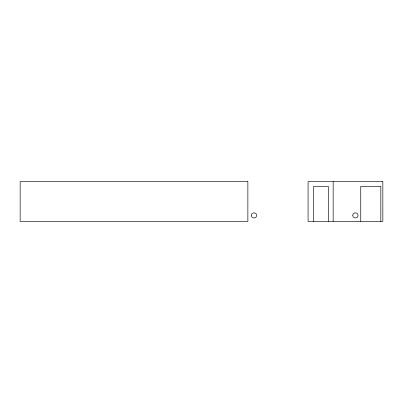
<?xml version="1.0" encoding="UTF-8"?>
<svg xmlns="http://www.w3.org/2000/svg" width="403" height="403" viewBox="0 0 403 403"><rect width="100%" height="100%" fill="white"/><g stroke="black" fill="none" stroke-linecap="round" stroke-linejoin="round"><path stroke-width="0.6" d="M380.82 221.373L380.82 186.337L360.75 186.337L360.75 221.373M333.16 181.607L333.17 221.393M328.4 221.393L328.4 186.483L313.544 186.483L313.544 221.393M251.361 215.137C250.868 218.537 256.479 219.091 256.656 215.66C257.154 212.26 251.537 211.711 251.361 215.137M352.756 215.137C352.257 218.537 357.874 219.091 358.05 215.66C358.544 212.26 352.932 211.711 352.756 215.137M247.865 181.607L20.15 181.607L20.15 221.393L247.865 221.393L247.865 181.607M382.85 181.607L308.083 181.607L308.083 221.393L382.85 221.393L382.83 181.607"/></g></svg>
